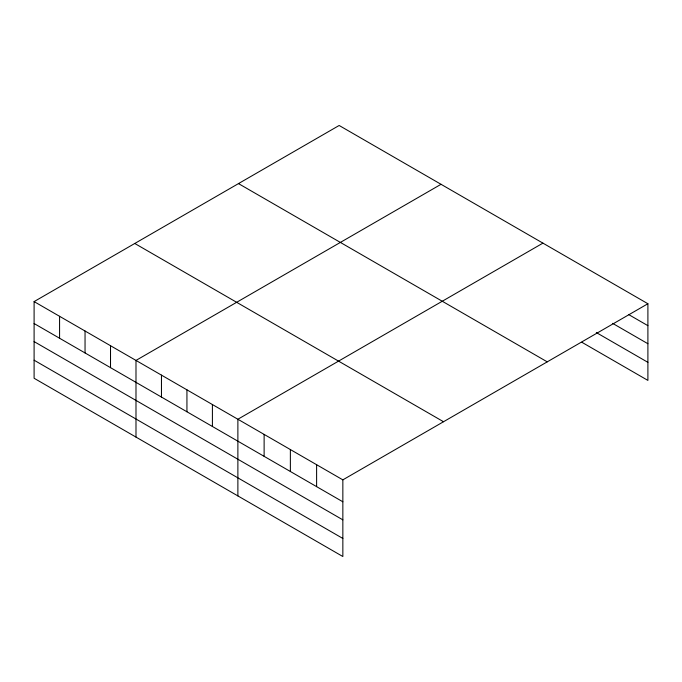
<?xml version="1.0" encoding="UTF-8"?>
<svg xmlns="http://www.w3.org/2000/svg" width="682" height="682" viewBox="0 0 682 682"><rect width="100%" height="100%" fill="white"/><g stroke="black" fill="none" stroke-linecap="round" stroke-linejoin="round"><path stroke-width="1.02" d="M581.84 342.262L647.9 380.403L647.9 303.737L339.15 125.479L34.1 301.597L34.1 378.263L342.85 556.521L342.85 479.855L34.1 301.597M441.032 184.302L135.991 360.42L135.991 437.085M542.923 243.133L237.882 419.242L237.882 495.916M342.85 479.855L647.9 303.737M628.898 314.7L647.9 325.672M612.607 323.353L647.9 343.728M596.315 332.56L647.9 362.338M238.478 183.594L547.237 361.852M134.763 243.474L443.522 421.732M34.1 323.532L342.85 501.79M34.1 341.588L342.85 519.846M34.1 360.198L342.85 538.456M316.61 464.698L316.61 486.633M290.37 449.549L290.37 471.484M264.122 434.4L264.122 456.335M212.409 404.537L212.409 426.472M186.936 389.831L186.936 411.766M161.464 375.126L161.464 397.06M110.518 345.714L110.518 367.649M85.045 331.009L85.045 352.944M59.573 316.303L59.573 338.238"/></g></svg>
